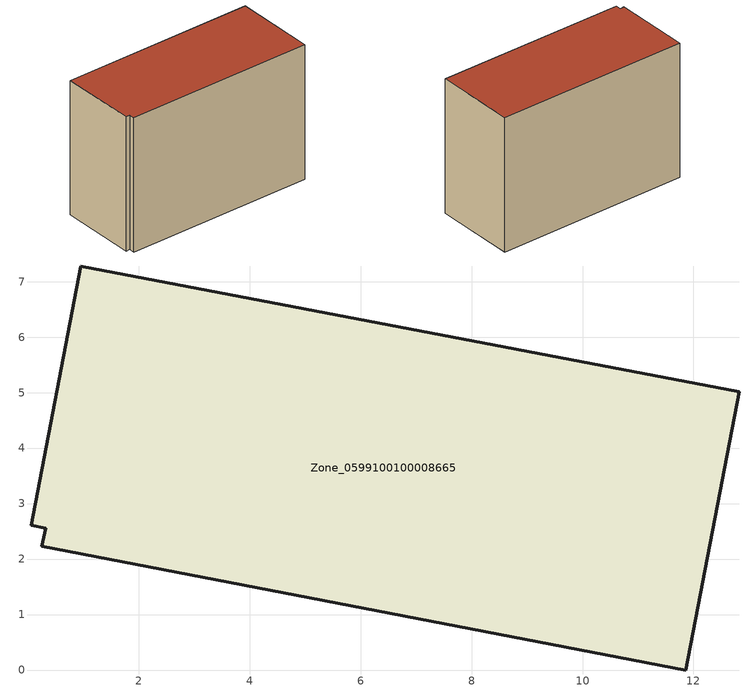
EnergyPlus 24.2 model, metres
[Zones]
Zone_0599100100008665
 floor ground (C_G): 0.06,2.61 0.96,7.28 12.82,5.01 11.86,0 0.25,2.23 0.33,2.55 z0
 wall outside (C_F): 12.82,5.01 0.96,7.28 0.06,2.61 0.33,2.55 0.25,2.23 11.86,0 12.82,5.01 z0:8.46
 roof outside (C_R): 0.96,7.28 0.06,2.61 0.33,2.55 0.25,2.23 11.86,0 12.82,5.01 z8.46
[BUILDING]
Pand.0599100100008665: North Axis=0; Terrain=City; Loads Convergence Tolerance Value=0.04; Temperature Convergence Tolerance Value=0.4; Solar Distribution=FullExterior; Maximum Number of Warmup Days=25; Minimum Number of Warmup Days=1
[Site:Location]
Rotterdam.The.Hague.AP_ZH_NLD Design_Conditions: Latitude=51.96; Longitude=4.45; Time Zone=1; Elevation=-4.5
[SITE:GROUNDTEMPERATURE:BUILDINGSURFACE]
18, 18, 18, 18, 18, 18, 18, 18, 18, 18, 18, 18
[MATERIAL] Thermal Absorptance=0.9; Solar Absorptance=0.7; Visible Absorptance=0.7
Name | Roughness | Thickness | Conductivity | Density | Specific Heat
G.TI.2015-2018 | MediumSmooth | 0.15 | 0.0428571 | 540 | 1210
F.TI.2015-2018 | Rough | 0.3 | 0.0666667 | 1920 | 840
R.TI.2015-2018 | MediumRough | 0.2 | 0.0333333 | 1500 | 1000
[CONSTRUCTION]
C_G: G.TI.2015-2018
C_F: F.TI.2015-2018
C_R: R.TI.2015-2018
[ZONE]
Zone_0599100100008665: Type=1; Multiplier=1; Ceiling Height=Autocalculate; Volume=Autocalculate; Floor Area=autocalculate; Part of Total Floor Area=Yes
[ZONEINFILTRATION:DESIGNFLOWRATE]
Infil_Zone_0599100100008665: Zone or ZoneList or Space or SpaceList=Zone_0599100100008665; Schedule=AlwaysOn; Design Flow Rate Calculation Method=Flow/Area; Flow Rate per Floor Area=0.0015; Constant Term Coefficient=1; Temperature Term Coefficient=0; Velocity Term Coefficient=0; Velocity Squared Term Coefficient=0
[HVACTEMPLATE:ZONE:IDEALLOADSAIRSYSTEM]
Zone_0599100100008665: Maximum Heating Supply Air Temperature=50; Minimum Cooling Supply Air Temperature=13; Maximum Heating Supply Air Humidity Ratio=0.0156; Minimum Cooling Supply Air Humidity Ratio=0.0077; Heating Limit=NoLimit; Cooling Limit=NoLimit; Dehumidification Control Type=ConstantSensibleHeatRatio; Cooling Sensible Heat Ratio=0.7; Dehumidification Setpoint=60; Humidification Control Type=None; Humidification Setpoint=30; Outdoor Air Method=None; Outdoor Air Flow Rate per Person=0.00944; Outdoor Air Flow Rate per Zone Floor Area=0; Outdoor Air Flow Rate per Zone=0; Demand Controlled Ventilation Type=None; Outdoor Air Economizer Type=NoEconomizer; Heat Recovery Type=None; Sensible Heat Recovery Effectiveness=0.7; Latent Heat Recovery Effectiveness=0.65
[ZONECONTROL:THERMOSTAT]
ThermostatControl_Zone_0599100100008665: Zone or ZoneList=Zone_0599100100008665; Control Type Schedule=DualSetpointControlType; Control 1=Thermostat_Zone_0599100100008665; Temperature Difference Between Cutout And Setpoint=0
[THERMOSTATSETPOINT:DUALSETPOINT]
Thermostat_Zone_0599100100008665: Heating Setpoint Temperature Schedule=HeatingSetpoint_Zone_0599100100008665; Cooling Setpoint Temperature Schedule=CoolingSetpoint_Zone_0599100100008665
[SCHEDULE:COMPACT]
HeatingSetpoint_Zone_0599100100008665: Through: 12/31, For: AllDays, Until: 24:00, 21
CoolingSetpoint_Zone_0599100100008665: Through: 12/31, For: AllDays, Until: 24:00, 24
DualSetpointControlType: Through: 12/31, For: AllDays, Until: 24:00, 4
AlwaysOn: Through: 12/31, For: AllDays, Until: 24:00, 1
